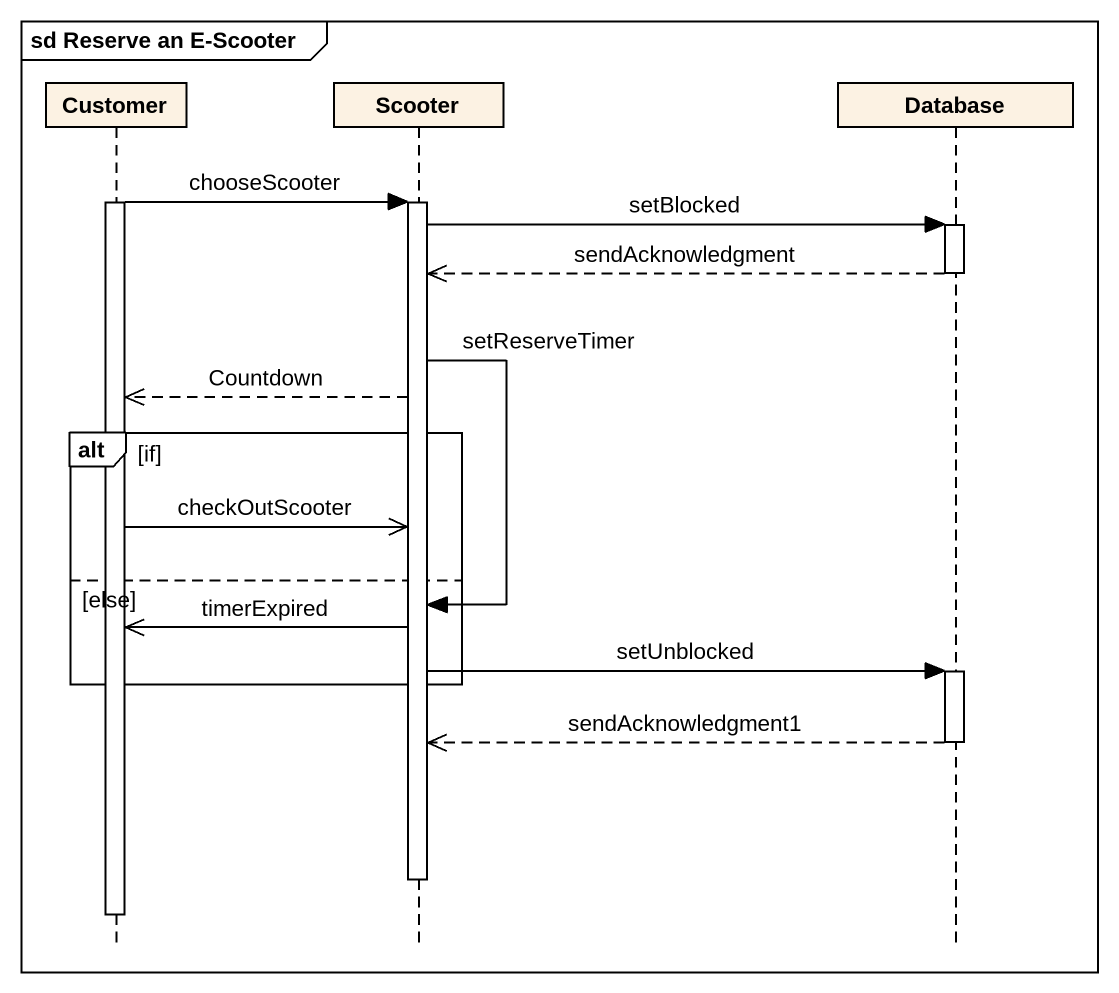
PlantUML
@startuml
mainframe sd Reserve an E-Scooter
hide footbox
participant Customer
participant Scooter
participant "Database" as Database_

activate Customer
Customer -> Scooter : chooseScooter
activate Scooter
Scooter -> Database_ : setBlocked
activate Database_
Database_ -->> Scooter : sendAcknowledgment
deactivate Database_
Scooter -->> Customer : Countdown
alt if
  Customer ->> Scooter : checkOutScooter
else else
  Scooter -> Scooter : setReserveTimer
  Scooter ->> Customer : timerExpired
  Scooter -> Database_ : setUnblocked
  activate Database_
end
Database_ -->> Scooter : sendAcknowledgment1
deactivate Database_
deactivate Scooter
deactivate Customer
@enduml
